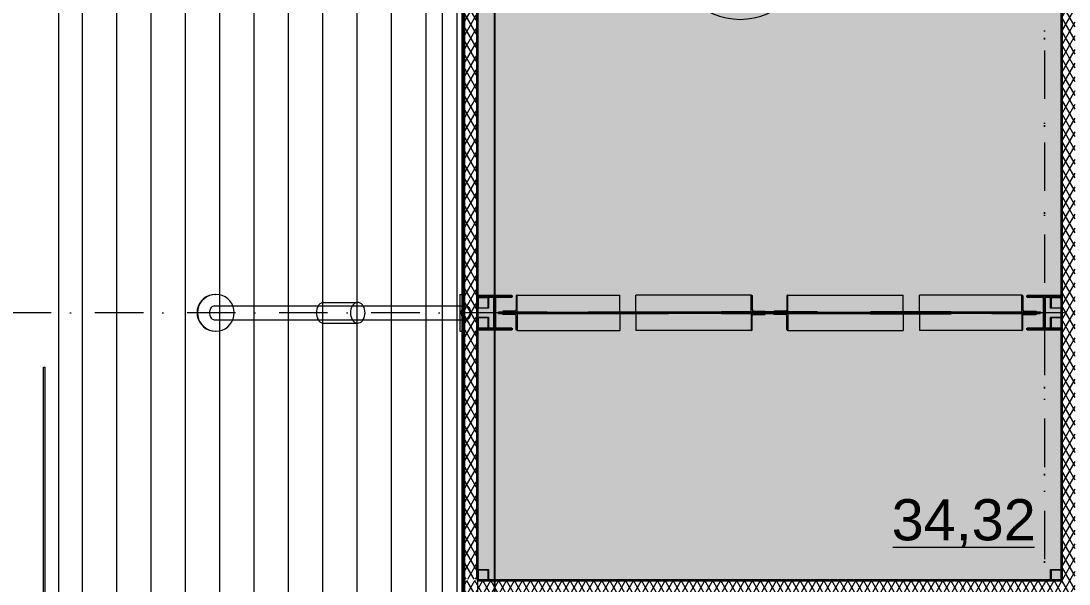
# Model space of a CAD drawing. Header units: millimetres. Extents: x -10605 to 103276, y -15987 to 52426.
# Drawn here: x -3447 to 4179, y 20025 to 24125 of the extents above; entities that cross this region are included whole.
import ezdxf
from ezdxf.enums import TextEntityAlignment as Align

# ---------------------------------------------------------------- set-up
doc = ezdxf.new("R2010")
doc.units = ezdxf.units.MM
doc.header["$MEASUREMENT"] = 0
doc.linetypes.add('Dot & Dashed', pattern=[670.277762, 352.777767, -176.388884, 0, -141.111112])
doc.linetypes.add('Крупный пунктир', pattern=[634.99999, 0, -634.99999])
for name, color, linetype, lineweight in [('0_Ном._пера__200', 7, 'Continuous', 0), ('0_Ном._пера__98', 7, 'Continuous', 25), ('Зоны_Ном._пера__87', 154, 'Continuous', 0), ('Металлический каркас здания_Ном._пера__98', 7, 'Continuous', 25), ('Металлический каркас здания_Ном._пера__99', 7, 'Continuous', 15), ('Оси_Ном._пера__200', 7, 'Continuous', 0), ('Паспорта Зон Archicad_Ном._пера__100', 7, 'Continuous', 9), ('Стены _Ном._пера__200', 7, 'Continuous', 0), ('Стены _Ном._пера__97', 7, 'Continuous', 35), ('Стены _Ном._пера__98', 7, 'Continuous', 25), ('Стены _Ном._пера__99', 7, 'Continuous', 15), ('Фасадные панели_Ном._пера__200', 7, 'Continuous', 0), ('Фасадные панели_Ном._пера__97', 7, 'Continuous', 35)]:
    doc.layers.add(name, color=color, linetype=linetype, lineweight=lineweight)
doc.layers.add('0_Ном._пера__92', color=7, linetype='Continuous', lineweight=20, true_color=0xc2e9e9e9)
doc.layers.add('Стены _Ном._пера__94', color=7, linetype='Continuous', lineweight=5, true_color=0xc29f9f9f)
for name, color, linetype in [('Зоны', 7, 'Continuous'), ('Металлический каркас здания', 7, 'Continuous'), ('Оси', 7, 'Continuous'), ('Стены', 7, 'Continuous'), ('Фасадные панели', 7, 'Continuous')]:
    doc.layers.add(name, color=color, linetype=linetype)
doc.styles.add('РЎР“Р•РќР•Р\xa0РР\xa0_РЎРўРР›Р¬_1', font='arial.ttf')
pattern_1 = [(60, (0, 0), (-43.30127, 25), []), (120, (0, 0), (43.30127, 25), [])]
pattern_2 = [(90, (0, 0), (-60, 0), [])]

# ---------------------------------------------------------------- blocks, each defined once
blk = doc.blocks.new('Перекрытие_1', base_point=(98125, 40125))
at = {"layer": '0_Ном._пера__200', "color": 7, "linetype": 'Continuous', "lineweight": 0, "flags": 128}
blk.add_lwpolyline([(98125, 40125), (51875, 40125), (51875, 29425), (46122.5, 29425), (46122.5, 40125), (-125, 40125), (-125, -125), (46125, -125), (46125, 10574.9), (51875, 10574.9), (51875, -125), (98125, -125)], close=True, dxfattribs=at)
blk = doc.blocks.new('Стена_20', base_point=(4175, 28225))
at = {"layer": 'Стены', "linetype": 'Continuous', "lineweight": 0, "true_color": 0x000000}
h = blk.add_hatch(dxfattribs=at)
h.set_pattern_fill('Batt_Insulation__3_', color=18, style=0, pattern_type=2)
h.set_pattern_definition(pattern_1)
h.paths.add_polyline_path([(4125, 15505), (4225, 15505), (4225, 24495), (4125, 24495)])
at = {"layer": 'Стены _Ном._пера__97', "color": 7, "linetype": 'Continuous', "lineweight": 35, "flags": 128}
blk.add_lwpolyline([(4125, 24495), (4125, 20050)], dxfattribs=at)
blk = doc.blocks.new('Конструктор Кровли 27')
at = {"layer": '0_Ном._пера__92', "color": 254, "linetype": 'Continuous', "lineweight": 20, "true_color": 0xe9e9e9, "flags": 128}
blk.add_lwpolyline([(0, 46122.5), (0, 0), (40000, 0), (40000, 46125), (29425.1, 46125), (29425.1, 51875), (40000, 51875), (40000, 98000), (0, 98000), (0, 51875), (10575, 51875), (10575, 46122.5)], close=True, dxfattribs=at)
blk = doc.blocks.new('Колонна SHS ГК 27')
at = {"layer": 'Металлический каркас здания_Ном._пера__99', "linetype": 'Continuous', "lineweight": 0, "true_color": 0xffffff}
h = blk.add_hatch(dxfattribs=at)
h.set_pattern_fill('Barabбs_tйglakц_бllу', style=0, pattern_type=2)
h.set_pattern_definition(pattern_2)
h.paths.add_polyline_path([(-40, -40), (40, -40), (40, 40), (-40, 40)])
h.paths.add_polyline_path([(-36.4, -36.4), (-36.4, 36.4), (36.4, 36.4), (36.4, -36.4)], flags=0)
at = {"layer": 'Металлический каркас здания_Ном._пера__99', "color": 7, "linetype": 'Continuous', "lineweight": 15}
for p, q in [((40, 40), (-40, 40)), ((-40, 40), (-40, -40)), ((-36.4, -36.4), (-36.4, 36.4)), ((-36.4, 36.4), (36.4, 36.4)), ((36.4, 36.4), (36.4, -36.4)), ((40, -40), (40, 40)), ((-40, -40), (40, -40)), ((36.4, -36.4), (-36.4, -36.4))]:
    blk.add_line(p, q, dxfattribs=at)
blk = doc.blocks.new('Техническое помещение_31_31', base_point=(1930.1, 24467.4))
at = {"layer": 'Зоны_Ном._пера__87', "linetype": 'Continuous', "lineweight": 0, "true_color": 0x001020}
blk.add_hatch(color=168, dxfattribs=at).paths.add_polyline_path([(-125, 28125), (-125, 20050), (4125, 20050), (4125, 28125)])
at = {"layer": 'Паспорта Зон Archicad_Ном._пера__100', "color": 7, "linetype": 'Continuous', "lineweight": 9}
blk.add_line((2898, 20293.6), (3927.6, 20293.6), dxfattribs=at)
for start, end in [(0, 180), (180, 0)]:
    blk.add_arc((1785.9, 24642.4), 505.7, start, end, dxfattribs=at)
at = {"layer": 'Паспорта Зон Archicad_Ном._пера__100', "color": 7, "lineweight": 9, "style": 'РЎР“Р•РќР•Р\xa0РР\xa0_РЎРўРР›Р¬_1'}
for tag, p in [('ROOM_NUMBER', (1785.9, 24639.8)), ('ROOM_AREA', (3412.8, 20493))]:
    blk.add_attdef(tag, text='', height=300, dxfattribs=at).set_placement(p, align=Align.MIDDLE_CENTER)
blk = doc.blocks.new('Перекрытие_18', base_point=(2350, 22004))
at = {"layer": 'Металлический каркас здания_Ном._пера__98', "color": 7, "linetype": 'Continuous', "lineweight": 25, "flags": 128}
blk.add_lwpolyline([(2350, 22004), (1650, 22004), (1650, 21996.3), (2350, 21996.3)], close=True, dxfattribs=at)
blk = doc.blocks.new('Перекрытие_19', base_point=(3969.7, 21996))
at = {"layer": 'Металлический каркас здания_Ном._пера__98', "color": 7, "linetype": 'Continuous', "lineweight": 25, "flags": 128}
blk.add_lwpolyline([(3969.7, 21996), (3619.7, 21996), (3619.7, 22004), (3969.7, 22004)], close=True, dxfattribs=at)
blk = doc.blocks.new('Перекрытие_20', base_point=(379.8, 21996))
at = {"layer": 'Металлический каркас здания_Ном._пера__98', "color": 7, "linetype": 'Continuous', "lineweight": 25, "flags": 128}
blk.add_lwpolyline([(379.8, 21996), (29.8, 21996), (29.8, 22004), (379.8, 22004)], close=True, dxfattribs=at)
blk = doc.blocks.new('Морф_12')
at = {"layer": 'Стены _Ном._пера__98', "color": 7, "linetype": 'Continuous', "lineweight": 25, "flags": 128}
for points in [[(679.1, 22003.7), (1265.6, 22003.7)], [(679.1, 21996), (679.1, 22003.7)], [(1265.6, 21996), (679.1, 21996)], [(1265.6, 22003.7), (1265.6, 21996)]]:
    blk.add_lwpolyline(points, dxfattribs=at)
blk = doc.blocks.new('Морф_13')
at = {"layer": 'Стены _Ном._пера__98', "color": 7, "linetype": 'Continuous', "lineweight": 25, "flags": 128}
for points in [[(2734.4, 22003.7), (2734.4, 21996)], [(3320.9, 22003.7), (2734.4, 22003.7)], [(2734.4, 21996), (3320.9, 21996)], [(3320.9, 21996), (3320.9, 22003.7)]]:
    blk.add_lwpolyline(points, dxfattribs=at)
blk = doc.blocks.new('Стена_66', base_point=(-225, 22002.5))
at = {"layer": 'Фасадные панели_Ном._пера__200', "color": 7, "linetype": 'Continuous', "lineweight": 0, "flags": 128}
for points in [[(-225, 27997.5), (-235, 27997.5)], [(-235, 27997.5), (-235, 22002.5)], [(-225, 22002.5), (-225, 27997.5)], [(-235, 22002.5), (-225, 22002.5)]]:
    blk.add_lwpolyline(points, dxfattribs=at)
blk = doc.blocks.new('Стена_67', base_point=(-225, 22002.5))
at = {"layer": 'Фасадные панели', "linetype": 'Continuous', "lineweight": 0, "true_color": 0xffffff}
blk.add_hatch(color=7, dxfattribs=at).paths.add_polyline_path([(-225, 22002.5), (-225, 27997.5), (-235, 27997.5), (-235, 22002.5)])
at = {"layer": 'Фасадные панели_Ном._пера__97', "color": 7, "linetype": 'Continuous', "lineweight": 35, "flags": 128}
for points in [[(-225, 27997.5), (-235, 27997.5)], [(-235, 27997.5), (-235, 22002.5)], [(-225, 22002.5), (-225, 27997.5)], [(-235, 22002.5), (-225, 22002.5)]]:
    blk.add_lwpolyline(points, dxfattribs=at)
blk = doc.blocks.new('Стена_68', base_point=(-225, 18002.5))
at = {"layer": 'Фасадные панели', "linetype": 'Continuous', "lineweight": 0, "true_color": 0xffffff}
blk.add_hatch(color=7, dxfattribs=at).paths.add_polyline_path([(-225, 18002.5), (-225, 21997.5), (-235, 21997.5), (-235, 18002.5)])
at = {"layer": 'Фасадные панели_Ном._пера__97', "color": 7, "linetype": 'Continuous', "lineweight": 35, "flags": 128}
for points in [[(-225, 21997.5), (-235, 21997.5)], [(-235, 21997.5), (-235, 18002.5)], [(-225, 18002.5), (-225, 21997.5)], [(-235, 18002.5), (-225, 18002.5)]]:
    blk.add_lwpolyline(points, dxfattribs=at)
blk = doc.blocks.new('Стена_69', base_point=(-225, 18002.5))
at = {"layer": 'Фасадные панели_Ном._пера__200', "color": 7, "linetype": 'Continuous', "lineweight": 0, "flags": 128}
for points in [[(-225, 21997.5), (-235, 21997.5)], [(-235, 21997.5), (-235, 18002.5)], [(-225, 18002.5), (-225, 21997.5)], [(-235, 18002.5), (-225, 18002.5)]]:
    blk.add_lwpolyline(points, dxfattribs=at)
blk = doc.blocks.new('Стена_96', base_point=(4175, 20000))
at = {"layer": 'Стены', "linetype": 'Continuous', "lineweight": 0, "true_color": 0x000000}
h = blk.add_hatch(dxfattribs=at)
h.set_pattern_fill('Batt_Insulation__3_', color=18, style=0, pattern_type=2)
h.set_pattern_definition(pattern_1)
h.paths.add_polyline_path([(4125, 20050), (-125, 20050), (-125, 19950), (4125, 19950)])
at = {"layer": 'Стены _Ном._пера__97', "color": 7, "linetype": 'Continuous', "lineweight": 35, "flags": 128}
for points in [[(4125, 20050), (-125, 20050)], [(-125, 19950), (4125, 19950)]]:
    blk.add_lwpolyline(points, dxfattribs=at)
blk = doc.blocks.new('Колонна Универсальная 27')
at = {"layer": 'Металлический каркас здания_Ном._пера__98', "linetype": 'Continuous', "lineweight": 0, "true_color": 0xffffff}
h = blk.add_hatch(dxfattribs=at)
h.set_pattern_fill('Barabбs_tйglakц_бllу', style=0, pattern_type=2)
h.set_pattern_definition(pattern_2)
h.paths.add_polyline_path([(-125, -125), (125, -125), (125, -113), (4, -113), (4, 113), (125, 113), (125, 125), (-125, 125), (-125, 113), (-4, 113), (-4, -113), (-125, -113)])
at = {"layer": 'Металлический каркас здания_Ном._пера__98', "color": 7, "linetype": 'Continuous', "lineweight": 25}
for p, q in [((125, 125), (-125, 125)), ((-125, 125), (-125, 113)), ((-125, 113), (-4, 113)), ((-4, 113), (-4, -113)), ((4, -113), (4, 113)), ((4, 113), (125, 113)), ((125, 113), (125, 125)), ((-4, -113), (-125, -113)), ((-125, -113), (-125, -125)), ((-125, -125), (125, -125)), ((125, -113), (4, -113)), ((125, -125), (125, -113))]:
    blk.add_line(p, q, dxfattribs=at)
blk = doc.blocks.new('Двутавp К 26020-83 27_4')
at = {"layer": 'Металлический каркас здания_Ном._пера__98', "color": 7, "linetype": 'Крупный пунктир', "lineweight": 25}
blk.add_line((0, 0), (39750, 0), dxfattribs=at)
blk = doc.blocks.new('Стандартный Маркер Сетки')
at = {"layer": 'Оси_Ном._пера__200', "color": 7, "linetype": 'Dot & Dashed', "lineweight": 0}
blk.add_line((0, 0), (107805.4, 0), dxfattribs=at)
at = {"layer": 'Оси_Ном._пера__200', "color": 7, "lineweight": 0, "style": 'РЎР“Р•РќР•Р\xa0РР\xa0_РЎРўРР›Р¬_1'}
blk.add_attdef('AC_MarkerText_1', text='', height=300, dxfattribs=at).set_placement((108205.4, 150), align=Align.TOP_CENTER)
blk = doc.blocks.new('Морф_67')
at = {"layer": 'Металлический каркас здания_Ном._пера__99', "color": 7, "linetype": 'Continuous', "lineweight": 15, "flags": 128}
for points in [[(1867.4, 21996), (1026.8, 21996)], [(1026.8, 21996), (1026.8, 21871)], [(1867.4, 21996), (1867.4, 21871)], [(1970.9, 21996), (1867.4, 21996)], [(1872.4, 21872.9), (1874, 21877.5), (1874, 21975), (1877.2, 21984.2)], [(1877.2, 21984.2), (1884.8, 21988), (1965.5, 21988), (1969.3, 21989.9)], [(1969.3, 21989.9), (1970.9, 21994.5), (1970.9, 21996)], [(1867.4, 21871), (1026.8, 21871)], [(1867.4, 21871), (1868.6, 21871), (1872.4, 21872.9)]]:
    blk.add_lwpolyline(points, dxfattribs=at)
blk = doc.blocks.new('Морф_68')
at = {"layer": 'Металлический каркас здания_Ном._пера__99', "color": 7, "linetype": 'Continuous', "lineweight": 15, "flags": 128}
for points in [[(57.7, 21989.9), (56.1, 21994.5), (56.1, 21996)], [(56.1, 21996), (163.3, 21996)], [(153.2, 21984.2), (145.3, 21988), (61.7, 21988), (57.7, 21989.9)], [(158.1, 21872.9), (156.4, 21877.5), (156.4, 21975), (153.2, 21984.2)], [(163.3, 21996), (909.8, 21996)], [(163.3, 21996), (163.3, 21871)], [(909.8, 21996), (909.8, 21871)], [(163.3, 21871), (162, 21871), (158.1, 21872.9)], [(163.3, 21871), (909.8, 21871)]]:
    blk.add_lwpolyline(points, dxfattribs=at)
blk = doc.blocks.new('Морф_69')
at = {"layer": 'Металлический каркас здания_Ном._пера__99', "color": 7, "linetype": 'Continuous', "lineweight": 15, "flags": 128}
for points in [[(1026.8, 22004), (1026.8, 22129)], [(1867.4, 22129), (1026.8, 22129)], [(1867.4, 22004), (1867.4, 22129)], [(1867.4, 22129), (1868.6, 22129), (1872.4, 22127.1)], [(1872.4, 22127.1), (1874, 22122.5), (1874, 22025), (1877.2, 22015.8)], [(1867.4, 22004), (1026.8, 22004)], [(1970.9, 22004), (1867.4, 22004)], [(1877.2, 22015.8), (1884.8, 22012), (1965.5, 22012), (1969.3, 22010.1)], [(1969.3, 22010.1), (1970.9, 22005.5), (1970.9, 22004)]]:
    blk.add_lwpolyline(points, dxfattribs=at)
blk = doc.blocks.new('Морф_70')
at = {"layer": 'Металлический каркас здания_Ном._пера__99', "color": 7, "linetype": 'Continuous', "lineweight": 15, "flags": 128}
for points in [[(158.1, 22127.1), (156.4, 22122.5), (156.4, 22025), (153.2, 22015.8)], [(163.3, 22129), (162, 22129), (158.1, 22127.1)], [(163.3, 22004), (163.3, 22129)], [(163.3, 22129), (909.8, 22129)], [(909.8, 22004), (909.8, 22129)], [(57.7, 22010.1), (56.1, 22005.5), (56.1, 22004)], [(56.1, 22004), (163.3, 22004)], [(153.2, 22015.8), (145.3, 22012), (61.7, 22012), (57.7, 22010.1)], [(163.3, 22004), (909.8, 22004)]]:
    blk.add_lwpolyline(points, dxfattribs=at)
blk = doc.blocks.new('Морф_71')
at = {"layer": 'Металлический каркас здания_Ном._пера__99', "color": 7, "linetype": 'Continuous', "lineweight": 15, "flags": 128}
for points in [[(2029.1, 21996), (2132.6, 21996)], [(2030.7, 21989.9), (2029.1, 21994.5), (2029.1, 21996)], [(2122.8, 21984.2), (2115.2, 21988), (2034.5, 21988), (2030.7, 21989.9)], [(2127.6, 21872.9), (2126, 21877.5), (2126, 21975), (2122.8, 21984.2)], [(2132.6, 21996), (2973.2, 21996)], [(2132.6, 21996), (2132.6, 21871)], [(2973.2, 21996), (2973.2, 21871)], [(2132.6, 21871), (2131.4, 21871), (2127.6, 21872.9)], [(2132.6, 21871), (2973.2, 21871)]]:
    blk.add_lwpolyline(points, dxfattribs=at)
blk = doc.blocks.new('Морф_72')
at = {"layer": 'Металлический каркас здания_Ном._пера__99', "color": 7, "linetype": 'Continuous', "lineweight": 15, "flags": 128}
for points in [[(3836.7, 21996), (3090.2, 21996)], [(3090.2, 21996), (3090.2, 21871)], [(3943.9, 21996), (3836.7, 21996)], [(3836.7, 21996), (3836.7, 21871)], [(3841.9, 21872.9), (3843.6, 21877.5), (3843.6, 21975), (3846.8, 21984.2)], [(3846.8, 21984.2), (3854.7, 21988), (3938.3, 21988), (3942.3, 21989.9)], [(3942.3, 21989.9), (3943.9, 21994.5), (3943.9, 21996)], [(3836.7, 21871), (3090.2, 21871)], [(3836.7, 21871), (3838, 21871), (3841.9, 21872.9)]]:
    blk.add_lwpolyline(points, dxfattribs=at)
blk = doc.blocks.new('Морф_73')
at = {"layer": 'Металлический каркас здания_Ном._пера__99', "color": 7, "linetype": 'Continuous', "lineweight": 15, "flags": 128}
for points in [[(2127.6, 22127.1), (2126, 22122.5), (2126, 22025), (2122.8, 22015.8)], [(2132.6, 22129), (2131.4, 22129), (2127.6, 22127.1)], [(2132.6, 22004), (2132.6, 22129)], [(2132.6, 22129), (2973.2, 22129)], [(2973.2, 22004), (2973.2, 22129)], [(2030.7, 22010.1), (2029.1, 22005.5), (2029.1, 22004)], [(2029.1, 22004), (2132.6, 22004)], [(2122.8, 22015.8), (2115.2, 22012), (2034.5, 22012), (2030.7, 22010.1)], [(2132.6, 22004), (2973.2, 22004)]]:
    blk.add_lwpolyline(points, dxfattribs=at)
blk = doc.blocks.new('Морф_74')
at = {"layer": 'Металлический каркас здания_Ном._пера__99', "color": 7, "linetype": 'Continuous', "lineweight": 15, "flags": 128}
for points in [[(3090.2, 22004), (3090.2, 22129)], [(3836.7, 22129), (3090.2, 22129)], [(3836.7, 22129), (3838, 22129), (3841.9, 22127.1)], [(3836.7, 22004), (3836.7, 22129)], [(3841.9, 22127.1), (3843.6, 22122.5), (3843.6, 22025), (3846.8, 22015.8)], [(3836.7, 22004), (3090.2, 22004)], [(3943.9, 22004), (3836.7, 22004)], [(3846.8, 22015.8), (3854.7, 22012), (3938.3, 22012), (3942.3, 22010.1)], [(3942.3, 22010.1), (3943.9, 22005.5), (3943.9, 22004)]]:
    blk.add_lwpolyline(points, dxfattribs=at)
blk = doc.blocks.new('Стена_99', base_point=(-125, -125))
at = {"layer": 'Стены', "linetype": 'Continuous', "lineweight": 0, "true_color": 0x000000}
h = blk.add_hatch(dxfattribs=at)
h.set_pattern_fill('Batt_Insulation__3_', color=18, style=0, pattern_type=2)
h.set_pattern_definition(pattern_1)
h.paths.add_polyline_path([(-125, 20060), (-125, 40125), (-225, 40125), (-225, 20060)])
h = blk.add_hatch(dxfattribs=at)
h.set_pattern_fill('Batt_Insulation__3_', color=18, style=0, pattern_type=2)
h.set_pattern_definition(pattern_1)
h.paths.add_polyline_path([(-125, -125), (-125, 20050), (-225, 20050), (-225, -125)])
at = {"layer": 'Стены _Ном._пера__97', "color": 7, "linetype": 'Continuous', "lineweight": 35, "flags": 128}
for points in [[(-225, 40225), (-225, -125)], [(-125, 20060), (-125, 28125)]]:
    blk.add_lwpolyline(points, dxfattribs=at)
blk = doc.blocks.new('Стена_101', base_point=(-235, 34200))
at = {"layer": 'Стены _Ном._пера__200', "color": 7, "linetype": 'Continuous', "lineweight": 0}
blk.add_line((-236, 5800), (-236, 34200), dxfattribs=at)
at = {"layer": 'Стены _Ном._пера__200', "color": 7, "linetype": 'Continuous', "lineweight": 0, "flags": 128}
for points in [[(-275.3, 34200), (-275.3, 5800)], [(-235, 5700), (-235, 34200)]]:
    blk.add_lwpolyline(points, dxfattribs=at)
blk = doc.blocks.new('Крыша_1', base_point=(0, 0))
at = {"layer": '0_Ном._пера__98', "color": 7, "linetype": 'Continuous', "lineweight": 25, "flags": 128}
blk.add_lwpolyline([(0, 0), (0, 40000)], dxfattribs=at)
blk = doc.blocks.new('Стандартный Маркер Сетки_4')
at = {"layer": 'Оси_Ном._пера__200', "color": 7, "linetype": 'Dot & Dashed', "lineweight": 0}
blk.add_line((0, 0), (55187, 0), dxfattribs=at)
at = {"layer": 'Оси_Ном._пера__200', "color": 7, "lineweight": 0, "style": 'РЎР“Р•РќР•Р\xa0РР\xa0_РЎРўРР›Р¬_1'}
blk.add_attdef('AC_MarkerText_1', text='', height=300, rotation=90, dxfattribs=at).set_placement((55368.5, -68.6), align=Align.TOP_CENTER)
blk = doc.blocks.new('Лист Профилированный 27_2')
at = {"layer": 'Стены _Ном._пера__94', "linetype": 'Continuous', "lineweight": 5, "true_color": 0x9f9f9f}
h = blk.add_hatch(dxfattribs=at)
h.set_pattern_fill('Plank_Floor', color=253, style=0, pattern_type=2)
h.set_pattern_definition([(0, (0, 0), (0, 250), [])])
h.paths.add_polyline_path([(0, 199.7), (0, 0), (28400, 0), (28400, 199.7), (28400, 2595.3), (28400, 2795), (0, 2795), (0, 2595.3)])
at = {"layer": 'Стены _Ном._пера__99', "color": 7, "linetype": 'Continuous', "lineweight": 15, "flags": 128}
blk.add_lwpolyline([(0, 199.7), (0, 0), (28400, 0), (28400, 199.7), (28400, 2595.3), (28400, 2795), (0, 2795), (0, 2595.3)], close=True, dxfattribs=at)
blk = doc.blocks.new('Цилиндр 27')
at = {"layer": 'Стены _Ном._пера__200', "color": 7, "linetype": 'Continuous', "lineweight": 0}
for p, q in [((-34.8, 8.7), (-35.4, 0)), ((-35.4, 0), (-34.8, -8.7)), ((-33.2, 17.1), (-34.8, 8.7)), ((-30.6, 25), (-33.2, 17.1)), ((-27.1, 32.1), (-30.6, 25)), ((-22.7, 38.3), (-27.1, 32.1)), ((-17.7, 43.3), (-22.7, 38.3)), ((-12.1, 47), (-17.7, 43.3)), ((-6.1, 49.2), (-12.1, 47)), ((0, 50), (-6.1, 49.2)), ((0, 50), (1831.3, 50)), ((1796.5, 8.7), (1795.9, 0)), ((1795.9, 0), (1796.5, -8.7)), ((1798.1, 17.1), (1796.5, 8.7)), ((1800.7, 25), (1798.1, 17.1)), ((1804.2, 32.1), (1800.7, 25)), ((1808.6, 38.3), (1804.2, 32.1)), ((1813.6, 43.3), (1808.6, 38.3)), ((1819.2, 47), (1813.6, 43.3)), ((1825.1, 49.2), (1819.2, 47)), ((1831.3, 50), (1825.1, 49.2)), ((1837.4, 49.2), (1831.3, 50)), ((1843.4, 47), (1837.4, 49.2)), ((1849, 43.3), (1843.4, 47)), ((1854, 38.3), (1849, 43.3)), ((1858.4, 32.1), (1854, 38.3)), ((1861.9, 25), (1858.4, 32.1)), ((1864.5, 17.1), (1861.9, 25)), ((1866.1, 8.7), (1864.5, 17.1)), ((1866.6, 0), (1866.1, 8.7)), ((1866.1, -8.7), (1866.6, 0)), ((-34.8, -8.7), (-33.2, -17.1)), ((-33.2, -17.1), (-30.6, -25)), ((-30.6, -25), (-27.1, -32.1)), ((-27.1, -32.1), (-22.7, -38.3)), ((-22.7, -38.3), (-17.7, -43.3)), ((-17.7, -43.3), (-12.1, -47)), ((-12.1, -47), (-6.1, -49.2)), ((-6.1, -49.2), (0, -50)), ((0, -50), (1831.3, -50)), ((1796.5, -8.7), (1798.1, -17.1)), ((1798.1, -17.1), (1800.7, -25)), ((1800.7, -25), (1804.2, -32.1)), ((1804.2, -32.1), (1808.6, -38.3)), ((1808.6, -38.3), (1813.6, -43.3)), ((1813.6, -43.3), (1819.2, -47)), ((1819.2, -47), (1825.1, -49.2)), ((1825.1, -49.2), (1831.3, -50)), ((1831.3, -50), (1837.4, -49.2)), ((1837.4, -49.2), (1843.4, -47)), ((1843.4, -47), (1849, -43.3)), ((1849, -43.3), (1854, -38.3)), ((1854, -38.3), (1858.4, -32.1)), ((1858.4, -32.1), (1861.9, -25)), ((1861.9, -25), (1864.5, -17.1)), ((1864.5, -17.1), (1866.1, -8.7))]:
    blk.add_line(p, q, dxfattribs=at)
blk = doc.blocks.new('Цилиндр 27_2')
at = {"layer": 'Стены _Ном._пера__200', "color": 7, "linetype": 'Continuous', "lineweight": 0}
for p, q in [((-102.4, 86), (-115.7, 66.9)), ((-98.9, 86), (-112.2, 66.9)), ((-85.9, 102.5), (-102.4, 86)), ((-82.4, 102.5), (-98.9, 86)), ((-66.8, 115.9), (-85.9, 102.5)), ((-63.3, 115.9), (-82.4, 102.5)), ((-45.7, 125.7), (-66.8, 115.9)), ((-42.2, 125.7), (-63.3, 115.9)), ((-23.2, 131.8), (-45.7, 125.7)), ((-19.7, 131.8), (-42.2, 125.7)), ((0, 133.8), (-23.2, 131.8)), ((3.5, 133.8), (-19.7, 131.8)), ((0, 133.8), (3.5, 133.8)), ((26.7, 131.8), (3.5, 133.8)), ((49.2, 125.7), (26.7, 131.8)), ((70.3, 115.9), (49.2, 125.7)), ((89.4, 102.5), (70.3, 115.9)), ((105.8, 86), (89.4, 102.5)), ((119.2, 66.9), (105.8, 86)), ((-131.6, 23.2), (-133.6, 0)), ((-125.6, 45.8), (-131.6, 23.2)), ((-128.1, 23.2), (-130.1, 0)), ((-122.1, 45.8), (-128.1, 23.2)), ((-115.7, 66.9), (-125.6, 45.8)), ((-112.2, 66.9), (-122.1, 45.8)), ((129, 45.8), (119.2, 66.9)), ((135.1, 23.2), (129, 45.8)), ((137.1, 0), (135.1, 23.2)), ((135.1, -23.2), (137.1, 0)), ((-133.6, 0), (-131.6, -23.2)), ((-131.6, -23.2), (-125.6, -45.8)), ((-130.1, 0), (-128.1, -23.2)), ((-128.1, -23.2), (-122.1, -45.8)), ((-125.6, -45.8), (-115.7, -66.9)), ((-122.1, -45.8), (-112.2, -66.9)), ((-115.7, -66.9), (-102.4, -86)), ((-112.2, -66.9), (-98.9, -86)), ((105.8, -86), (119.2, -66.9)), ((119.2, -66.9), (129, -45.8)), ((129, -45.8), (135.1, -23.2)), ((-102.4, -86), (-85.9, -102.5)), ((-98.9, -86), (-82.4, -102.5)), ((-85.9, -102.5), (-66.8, -115.9)), ((-82.4, -102.5), (-63.3, -115.9)), ((-66.8, -115.9), (-45.7, -125.7)), ((-63.3, -115.9), (-42.2, -125.7)), ((-45.7, -125.7), (-23.2, -131.8)), ((-42.2, -125.7), (-19.7, -131.8)), ((-23.2, -131.8), (0, -133.8)), ((-19.7, -131.8), (3.5, -133.8)), ((0, -133.8), (3.5, -133.8)), ((3.5, -133.8), (26.7, -131.8)), ((26.7, -131.8), (49.2, -125.7)), ((49.2, -125.7), (70.3, -115.9)), ((70.3, -115.9), (89.4, -102.5)), ((89.4, -102.5), (105.8, -86))]:
    blk.add_line(p, q, dxfattribs=at)
blk = doc.blocks.new('Цилиндр 27_3')
at = {"layer": 'Стены _Ном._пера__200', "color": 7, "linetype": 'Continuous', "lineweight": 0}
for p, q in [((0, 133.8), (0, 131.8)), ((0, 133.8), (30.1, 133.8)), ((0, 131.8), (0, 125.7)), ((0, 125.7), (0, 115.9)), ((0, 115.9), (0, 102.5)), ((0, 102.5), (0, 86)), ((0, 86), (0, 66.9)), ((30.1, 133.8), (30.1, 131.8)), ((30.1, 131.8), (30.1, 125.7)), ((30.1, 125.7), (30.1, 115.9)), ((30.1, 115.9), (30.1, 102.5)), ((30.1, 102.5), (30.1, 86)), ((30.1, 86), (30.1, 66.9)), ((0, 66.9), (0, 45.8)), ((0, 45.8), (0, 23.2)), ((0, 23.2), (0, 0)), ((0, 0), (0, -23.2)), ((30.1, 66.9), (30.1, 45.8)), ((30.1, 45.8), (30.1, 23.2)), ((30.1, 23.2), (30.1, 0)), ((30.1, 0), (30.1, -23.2)), ((0, -23.2), (0, -45.8)), ((0, -45.8), (0, -66.9)), ((0, -66.9), (0, -86)), ((30.1, -23.2), (30.1, -45.8)), ((30.1, -45.8), (30.1, -66.9)), ((30.1, -66.9), (30.1, -86)), ((0, -86), (0, -102.5)), ((0, -102.5), (0, -115.9)), ((0, -115.9), (0, -125.7)), ((0, -125.7), (0, -131.8)), ((0, -131.8), (0, -133.8)), ((0, -133.8), (30.1, -133.8)), ((30.1, -86), (30.1, -102.5)), ((30.1, -102.5), (30.1, -115.9)), ((30.1, -115.9), (30.1, -125.7)), ((30.1, -125.7), (30.1, -131.8)), ((30.1, -131.8), (30.1, -133.8))]:
    blk.add_line(p, q, dxfattribs=at)
blk = doc.blocks.new('Цилиндр 27_4')
at = {"layer": 'Стены _Ном._пера__200', "color": 7, "linetype": 'Continuous', "lineweight": 0}
for p, q in [((-52.2, 13), (-53, 0)), ((-53, 0), (-52.2, -13)), ((-49.8, 25.7), (-52.2, 13)), ((-45.9, 37.5), (-49.8, 25.7)), ((-40.6, 48.2), (-45.9, 37.5)), ((-34.1, 57.5), (-40.6, 48.2)), ((-26.5, 65), (-34.1, 57.5)), ((-18.1, 70.5), (-26.5, 65)), ((-9.2, 73.9), (-18.1, 70.5)), ((0, 75), (-9.2, 73.9)), ((0, 75), (248.2, 75)), ((196, 13), (195.2, 0)), ((195.2, 0), (196, -13)), ((198.4, 25.7), (196, 13)), ((202.3, 37.5), (198.4, 25.7)), ((207.6, 48.2), (202.3, 37.5)), ((214.1, 57.5), (207.6, 48.2)), ((221.7, 65), (214.1, 57.5)), ((230.1, 70.5), (221.7, 65)), ((239, 73.9), (230.1, 70.5)), ((248.2, 75), (239, 73.9)), ((257.4, 73.9), (248.2, 75)), ((266.4, 70.5), (257.4, 73.9)), ((274.7, 65), (266.4, 70.5)), ((282.3, 57.5), (274.7, 65)), ((288.9, 48.2), (282.3, 57.5)), ((294.2, 37.5), (288.9, 48.2)), ((298.1, 25.7), (294.2, 37.5)), ((300.5, 13), (298.1, 25.7)), ((301.3, 0), (300.5, 13)), ((300.5, -13), (301.3, 0)), ((-52.2, -13), (-49.8, -25.7)), ((-49.8, -25.7), (-45.9, -37.5)), ((-45.9, -37.5), (-40.6, -48.2)), ((-40.6, -48.2), (-34.1, -57.5)), ((-34.1, -57.5), (-26.5, -65)), ((-26.5, -65), (-18.1, -70.5)), ((-18.1, -70.5), (-9.2, -73.9)), ((-9.2, -73.9), (0, -75)), ((0, -75), (248.2, -75)), ((196, -13), (198.4, -25.7)), ((198.4, -25.7), (202.3, -37.5)), ((202.3, -37.5), (207.6, -48.2)), ((207.6, -48.2), (214.1, -57.5)), ((214.1, -57.5), (221.7, -65)), ((221.7, -65), (230.1, -70.5)), ((230.1, -70.5), (239, -73.9)), ((239, -73.9), (248.2, -75)), ((248.2, -75), (257.4, -73.9)), ((257.4, -73.9), (266.4, -70.5)), ((266.4, -70.5), (274.7, -65)), ((274.7, -65), (282.3, -57.5)), ((282.3, -57.5), (288.9, -48.2)), ((288.9, -48.2), (294.2, -37.5)), ((294.2, -37.5), (298.1, -25.7)), ((298.1, -25.7), (300.5, -13))]:
    blk.add_line(p, q, dxfattribs=at)
blk = doc.blocks.new('3D текст 27_13')
at = {"layer": 'Стены _Ном._пера__99', "color": 7, "linetype": 'Continuous', "lineweight": 15}
for q in [(0, 0), (3209.51, -10)]:
    blk.add_line((3209.51, 0), q, dxfattribs=at)
at = {"layer": 'Стены _Ном._пера__99', "color": 7, "linetype": 'Continuous', "lineweight": 15, "flags": 128}
blk.add_lwpolyline([(0, 0), (0, -10), (3209.51, -10), (3209.51, 0)], close=True, dxfattribs=at)
at = {"layer": 'Стены _Ном._пера__99', "color": 7, "linetype": 'Continuous', "lineweight": 15}
blk.add_point((3209.51, 0), dxfattribs=at)

msp = doc.modelspace()

# ---------------------------------------------------------------- linework, layer by layer
at = {"layer": 'Зоны_Ном._пера__87', "color": 154, "linetype": 'Continuous', "lineweight": 0, "flags": 128}
msp.add_lwpolyline([(-125, 28125.00002), (-125, 20050.00002), (4125, 20050.00002), (4125, 28125.00002)], close=True, dxfattribs=at)

# ---------------------------------------------------------------- block references
at = {"color": 7, "linetype": 'Continuous', "lineweight": 0}
msp.add_blockref('Перекрытие_1', (98125.00021, 40125.00012), dxfattribs=at)
at = {"color": 8, "linetype": 'Continuous', "lineweight": 0, "true_color": 0x747474, "zscale": 1000, "rotation": 270}
msp.add_blockref('Конструктор Кровли 27', (0, 40000.00005), dxfattribs=at)
at = {"color": 7, "linetype": 'Continuous', "lineweight": 25}
msp.add_blockref('Крыша_1', (0, 0), dxfattribs=at)
at = {"layer": 'Зоны', "color": 7, "linetype": 'Continuous', "lineweight": 9}
msp.add_blockref('Техническое помещение_31_31', (1930.11457, 24467.42397), dxfattribs=at).add_auto_attribs({'ROOM_NUMBER': '31', 'ROOM_AREA': '34,32'})
at = {"layer": 'Металлический каркас здания', "color": 7, "linetype": 'Continuous', "lineweight": 9, "xscale": -1, "zscale": 1000, "rotation": 90}
for p in [(0, 39875.00005), (4000, 39875.00005)]:
    msp.add_blockref('Двутавp К 26020-83 27_4', p, dxfattribs=at)
at = {"layer": 'Металлический каркас здания', "linetype": 'Continuous', "lineweight": 0}
for name in ['Морф_70', 'Морф_69', 'Морф_73', 'Морф_74', 'Морф_68', 'Морф_67', 'Морф_71', 'Морф_72']:
    msp.add_blockref(name, (0, 0), dxfattribs=at)
at = {"layer": 'Металлический каркас здания', "color": 7, "linetype": 'Continuous', "lineweight": 25}
for name, p in [('Перекрытие_20', (379.79235, 21996.00005)), ('Перекрытие_18', (2350.00007, 22004.00005)), ('Перекрытие_19', (3969.68621, 21996.00005))]:
    msp.add_blockref(name, p, dxfattribs=at)
at = {"layer": 'Металлический каркас здания_Ном._пера__98', "color": 7, "linetype": 'Continuous', "lineweight": 25, "xscale": -1, "zscale": 1000}
for p in [(-0.02444, 22000.00005), (4000, 22000.00005)]:
    msp.add_blockref('Колонна Универсальная 27', p, dxfattribs=at)
at = {"layer": 'Металлический каркас здания_Ном._пера__99', "color": 7, "linetype": 'Continuous', "lineweight": 15, "xscale": -1, "zscale": 1000}
for p in [(-85, 22073.00005), (4085, 22073.00005), (-85, 21927.00005), (4085, 21927.00005)]:
    msp.add_blockref('Колонна SHS ГК 27', p, dxfattribs=at)
at = {"layer": 'Металлический каркас здания_Ном._пера__99', "color": 7, "linetype": 'Continuous', "lineweight": 15, "xscale": -1, "zscale": 1000, "rotation": 180}
for p in [(-85, 20090.00006), (4085, 20090.00006)]:
    msp.add_blockref('Колонна SHS ГК 27', p, dxfattribs=at)
at = {"layer": 'Оси', "color": 8, "linetype": 'Continuous', "lineweight": 0, "true_color": 0x747474, "zscale": 1000, "rotation": 270}
for p in [(0, 40000.00005), (4000, 40000.00005)]:
    msp.add_blockref('Стандартный Маркер Сетки_4', p, dxfattribs=at)
at = {"layer": 'Оси', "color": 8, "linetype": 'Continuous', "lineweight": 0, "true_color": 0x747474, "xscale": -1, "zscale": 1000}
msp.add_blockref('Стандартный Маркер Сетки', (98000.00007, 22000.00005), dxfattribs=at)
at = {"layer": 'Стены', "color": 7, "lineweight": 35}
for name, p in [('Стена_99', (-125, -124.99993)), ('Стена_20', (4175, 28225.00005)), ('Стена_96', (4175.00014, 20000.00006))]:
    msp.add_blockref(name, p, dxfattribs=at)
at = {"layer": 'Стены', "color": 7, "lineweight": 0}
msp.add_blockref('Стена_101', (-235.0002, 34199.99998), dxfattribs=at)
at = {"layer": 'Стены', "color": 7, "linetype": 'Continuous', "lineweight": 0, "zscale": 1000}
for name, p in [('Цилиндр 27_2', (-2032.38634, 22000.00005)), ('Цилиндр 27_3', (-254.07289, 22000.00005)), ('Цилиндр 27', (-2040.51503, 22000.00005)), ('Цилиндр 27_4', (-1245.09207, 22000.00005))]:
    msp.add_blockref(name, p, dxfattribs=at)
at = {"layer": 'Стены', "linetype": 'Continuous', "lineweight": 0}
for name in ['Морф_12', 'Морф_13']:
    msp.add_blockref(name, (0, 0), dxfattribs=at)
at = {"layer": 'Стены _Ном._пера__99', "color": 7, "linetype": 'Continuous', "lineweight": 15, "zscale": 1000, "rotation": 270}
msp.add_blockref('Лист Профилированный 27_2', (-3173.99993, 34200.00005), dxfattribs=at)
at = {"layer": 'Стены _Ном._пера__99', "color": 7, "linetype": 'Continuous', "lineweight": 15, "xscale": -1, "zscale": 1000, "rotation": 90}
msp.add_blockref('3D текст 27_13', (-3284.27359, 21604.75507), dxfattribs=at)
at = {"layer": 'Фасадные панели', "color": 7, "lineweight": 35}
for name, p in [('Стена_66', (-225.00007, 22002.50019)), ('Стена_67', (-225.00007, 22002.50019)), ('Стена_68', (-225.00007, 18002.5)), ('Стена_69', (-225.00007, 18002.5))]:
    msp.add_blockref(name, p, dxfattribs=at)

doc.saveas('drawing.dxf')
